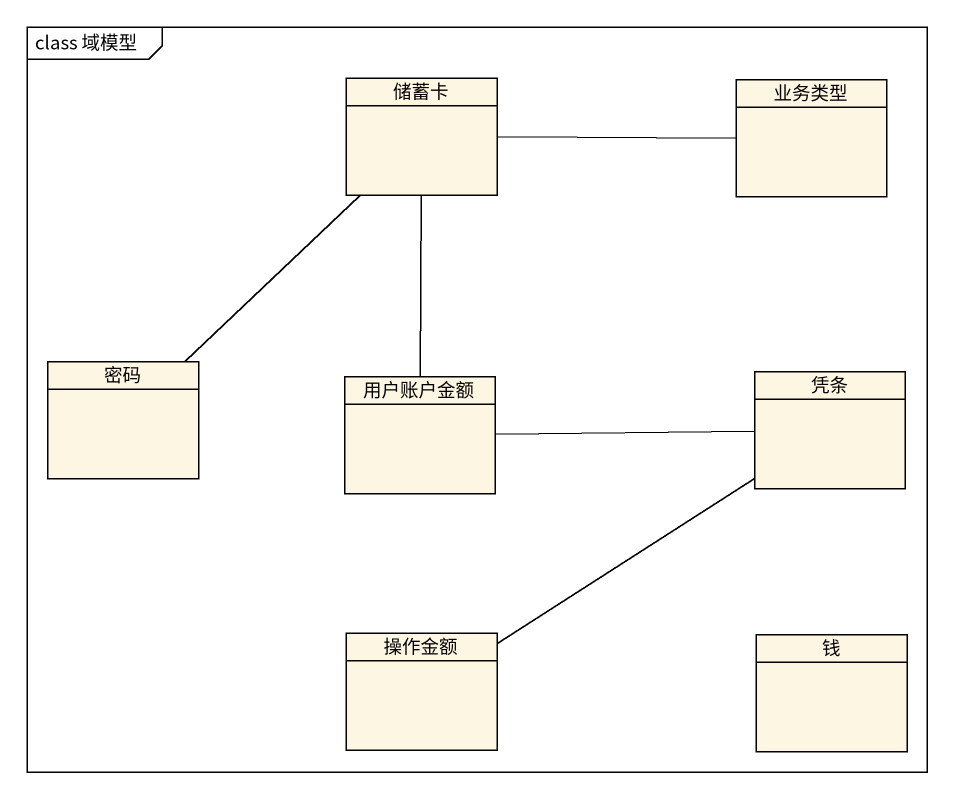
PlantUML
@startuml
mainframe class 域模型
hide circle
hide empty members
class 储蓄卡
class 业务类型
class 密码
class 用户账户金额
class 凭条
class 操作金额
class 钱
储蓄卡 -right- 业务类型
储蓄卡 -- 密码
储蓄卡 -- 用户账户金额
用户账户金额 -right- 凭条
凭条 -- 操作金额
@enduml
